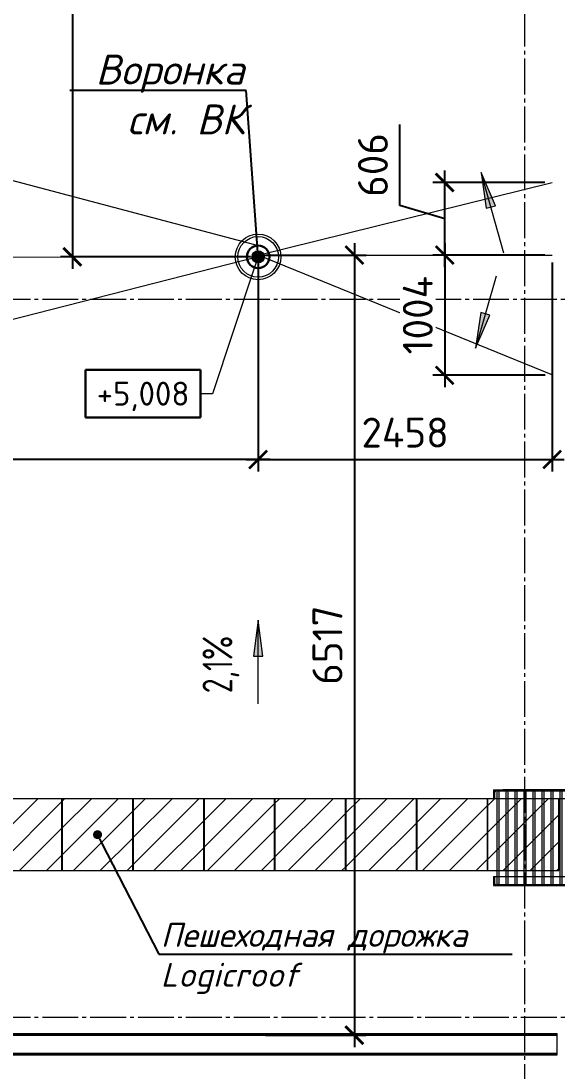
# Model space of a CAD drawing. Header units: millimetres. Extents: x -263990 to 193903, y -164417 to 240530.
# Drawn here: x -115247 to -110767, y -50479 to -41706 of the extents above; entities that cross this region are included whole.
import ezdxf
from ezdxf import colors
from ezdxf.entities.mleader import LeaderData, LeaderLine
from ezdxf.enums import TextEntityAlignment as Align
from ezdxf.math import Vec2, Vec3

# ---------------------------------------------------------------- set-up
doc = ezdxf.new("R2010")
doc.units = ezdxf.units.MM
doc.header["$LTSCALE"] = 20
doc.linetypes.add('CENTER', pattern=[20, 15, -1.7, 1.6, -1.7])
doc.layers.get('0').update_dxf_attribs({"lineweight": 0})
doc.layers.get('Defpoints').update_dxf_attribs({"color": 4})
doc.layers.add('_4-3_ маркировка на кладочных планах АР', color=7, linetype='Continuous')
doc.layers.add('A-ROOF', color=5, linetype='Continuous')
for name, color, linetype, lineweight in [('Высотные отметки', 7, 'Continuous', 9), ('Кровля дорожка', 7, 'Continuous', 18), ('Лестница на кровлю', 7, 'Continuous', 18), ('Линии1', 7, 'Continuous', 30), ('Оси', 7, 'CENTER', 9), ('Размеры', 7, 'Continuous', 9), ('Уклоны в точках', 7, 'Continuous', 9), ('ФЭ парапет', 7, 'Continuous', 18)]:
    doc.layers.add(name, color=color, linetype=linetype, lineweight=lineweight)
doc.layers.add('Сантехнические приборы', color=7, linetype='Continuous', lineweight=18, true_color=0x0080c0)
doc.styles.add('GOST Common_2', font='gost-common.ttf', dxfattribs={"width": 0.9, "height": 250})
doc.styles.add('PDF ISOCPEUR', font='isocpeur.ttf')
doc.styles.add('PDF ISOCPEUR Italic', font='isocpeui.ttf')
doc.dimstyles.new('СПДС размеры', dxfattribs={"dimscale": 100, "dimtxt": 2.5, "dimasz": 1.5, "dimexe": 1, "dimexo": 0.625, "dimgap": 1, "dimtad": 1, "dimdec": 0, "dimtxsty": 'PDF ISOCPEUR', "dimblk": 'ARCHTICK', "dimcen": 2.5, "dimdle": 1, "dimadec": 0, "dimazin": 2, "dimtfac": 0.75, "dimtdec": 0, "dimtmove": 1, "dimatfit": 3, "dimfxl": 1, "dimtfill": 1, "dimtolj": 1, "dimarcsym": 1})

# ---------------------------------------------------------------- blocks, each defined once
blk = doc.blocks.new('*U535')
at = {"layer": 'ФЭ парапет'}
for p, q in [((0, -180.1), (0, 0)), ((14805, 0), (0, 0)), ((14805, -2.6), (0, -2.6)), ((14805, -15), (0, -15)), ((14805, -165.1), (0, -165.1)), ((14805, -177.5), (0, -177.5)), ((14805, -180.1), (0, -180.1))]:
    blk.add_line(p, q, dxfattribs=at)
blk = doc.blocks.new('_ArchTick')
at = {"color": 0, "linetype": 'ByBlock', "const_width": 0.15}
blk.add_lwpolyline([(-0.5, -0.5), (0.5, 0.5)], dxfattribs=at)
blk = doc.blocks.new('*D538')
at = {"layer": 'Defpoints', "color": 0, "transparency": 16777216}
for p in [(-113265.2, -43638), (-110807.5, -43662.1, 25656.1), (-110807.5, -45369.9)]:
    blk.add_point(p, dxfattribs=at)
at = {"layer": 'Размеры', "color": 0, "lineweight": -2, "transparency": 16777216}
for p, q in [((-113265.2, -43700.5), (-113265.2, -45469.9)), ((-110807.5, -43724.6), (-110807.5, -45469.9)), ((-113365.2, -45369.9), (-110707.5, -45369.9))]:
    blk.add_line(p, q, dxfattribs=at)
at = {"layer": 'Размеры', "color": 0, "lineweight": -2, "transparency": 16777216, "xscale": 150, "yscale": 150, "zscale": 150, "rotation": 180}
blk.add_blockref('_ArchTick', (-113265.2, -45369.9), dxfattribs=at)
at = {"layer": 'Размеры', "color": 0, "lineweight": -2, "transparency": 16777216, "xscale": 150, "yscale": 150, "zscale": 150}
blk.add_blockref('_ArchTick', (-110807.5, -45369.9), dxfattribs=at)
at = {"layer": 'Размеры', "color": 0, "lineweight": 20, "transparency": 16777216, "insert": (-112036.3, -45144.9), "char_height": 250, "attachment_point": 5, "style": 'PDF ISOCPEUR', "bg_fill": 3, "box_fill_scale": 1.1, "bg_fill_color": 256, "bg_fill_true_color": 13158600, "bg_fill_transparency": 0}
blk.add_mtext('\\A1;2458', dxfattribs=at)
blk = doc.blocks.new('*D539')
at = {"layer": 'Defpoints', "color": 0, "transparency": 16777216}
for p in [(-113265.2, -43638), (-118705.5, -45027.7), (-118705.5, -45369.9)]:
    blk.add_point(p, dxfattribs=at)
at = {"layer": 'Размеры', "color": 0, "lineweight": -2, "transparency": 16777216}
for p, q in [((-113265.2, -43700.5), (-113265.2, -45469.9)), ((-118705.5, -45090.2), (-118705.5, -45469.9)), ((-113165.2, -45369.9), (-118805.5, -45369.9))]:
    blk.add_line(p, q, dxfattribs=at)
at = {"layer": 'Размеры', "color": 0, "lineweight": -2, "transparency": 16777216, "xscale": 150, "yscale": 150, "zscale": 150, "rotation": 180}
blk.add_blockref('_ArchTick', (-118705.5, -45369.9), dxfattribs=at)
at = {"layer": 'Размеры', "color": 0, "lineweight": -2, "transparency": 16777216, "xscale": 150, "yscale": 150, "zscale": 150}
blk.add_blockref('_ArchTick', (-113265.2, -45369.9), dxfattribs=at)
at = {"layer": 'Размеры', "color": 0, "lineweight": 20, "transparency": 16777216, "insert": (-115985.3, -45144.9), "char_height": 250, "attachment_point": 5, "style": 'PDF ISOCPEUR', "bg_fill": 3, "box_fill_scale": 1.1, "bg_fill_color": 256, "bg_fill_true_color": 13158600, "bg_fill_transparency": 0}
blk.add_mtext('\\A1;5440', dxfattribs=at)
blk = doc.blocks.new('109_Водосточная воронка - Радиус 70-1083720-_О__R_8_390_')
at = {"layer": 'Сантехнические приборы', "color": 7}
for radius in [190.5, 169.9, 50.8]:
    blk.add_circle((0, 0), radius, dxfattribs=at)
blk = doc.blocks.new('*U547')
at = {"layer": 'Кровля дорожка'}
h = blk.add_hatch(dxfattribs=at)
h.set_pattern_fill('ANSI31', color=256, scale=50)
h.paths.add_polyline_path([(0, 0), (0, -600), (600, -600), (600, 0)])
blk.add_lwpolyline([(0, -600), (600, -600), (600, 0), (0, 0)], close=True, dxfattribs=at)
blk = doc.blocks.new('_Dot')
at = {"color": 0, "linetype": 'ByBlock', "lineweight": -2}
blk.add_line((-0.5, 0), (-1, 0), dxfattribs=at)
at = {"color": 0, "linetype": 'ByBlock', "const_width": 0.5}
blk.add_lwpolyline([(-0.25, 0, 1), (0.25, 0, 1)], format="xyb", close=True, dxfattribs=at)
blk = doc.blocks.new('*U549')
at = {"layer": 'Лестница на кровлю', "color": 7}
for points in [[(0, 0), (74.9, 0), (74.9, -3)], [(0, 0), (0, -74.9)], [(973.8, 0), (76, 0)], [(76, 0), (76, -6.1)], [(973.8, -6.1), (973.8, 0)], [(974.9, 0), (1050, 0), (1050, -74.9)], [(974.9, 0), (974.9, -3)], [(3, -74.9), (0, -74.9)], [(5.9, -72), (5.9, -15)], [(18.4, -7), (7, -18.4)], [(7, -18.4), (7, -74.9)], [(1042.8, -74.9), (7, -74.9)], [(72, -6.1), (15, -6.1)], [(34.9, -7), (18.4, -7)], [(27.5, -9.9), (27.7, -9.9), (28.1, -9.9), (29.2, -9.9), (30.5, -9.9), (32, -9.9), (33.7, -9.9), (34.9, -9.9)], [(27.5, -9.9), (27.5, -789.9)], [(34.9, -6.1), (34.9, -9.9)], [(76, -7), (34.9, -7)], [(34.9, -9.9), (1014.9, -9.9)], [(34.9, -9.9), (34.9, -9.9)], [(47.4, -789.9), (47.4, -9.9)], [(977.8, -6.1), (72, -6.1)], [(76, -6.1), (76, -7)], [(102.4, -9.9), (102.4, -789.9)], [(122.5, -789.9), (122.5, -9.9)], [(177.6, -9.9), (177.6, -789.9)], [(197.5, -789.9), (197.5, -9.9)], [(252.5, -9.9), (252.5, -789.9)], [(272.4, -789.9), (272.4, -9.9)], [(327.4, -9.9), (327.4, -789.9)], [(347.5, -789.9), (347.5, -9.9)], [(402.6, -9.9), (402.6, -789.9)], [(422.5, -789.9), (422.5, -9.9)], [(477.5, -9.9), (477.5, -789.9)], [(497.4, -789.9), (497.4, -9.9)], [(552.4, -9.9), (552.4, -789.9)], [(572.5, -789.9), (572.5, -9.9)], [(627.3, -9.9), (627.3, -789.9)], [(647.4, -789.9), (647.4, -9.9)], [(702.5, -9.9), (702.5, -789.9)], [(722.4, -789.9), (722.4, -9.9)], [(777.4, -9.9), (777.4, -789.9)], [(797.5, -789.9), (797.5, -9.9)], [(852.3, -9.9), (852.3, -789.9)], [(872.4, -789.9), (872.4, -9.9)], [(927.5, -9.9), (927.5, -789.9)], [(947.3, -789.9), (947.3, -9.9)], [(973.8, -7), (973.8, -6.1)], [(1014.9, -7), (973.8, -7)], [(1035, -6.1), (977.8, -6.1)], [(1002.4, -9.9), (1002.4, -789.9)], [(1014.9, -9.9), (1014.9, -6.1)], [(1031.6, -7), (1014.9, -7)], [(1014.9, -9.9), (1016.1, -9.9), (1018, -9.9), (1019.5, -9.9), (1020.8, -9.9), (1021.6, -9.9), (1022.3, -9.9), (1022.5, -9.9), (1022.5, -789.9)], [(1042.8, -18.4), (1031.6, -7)], [(1042.8, -74.9), (1042.8, -18.4)], [(1043.9, -15), (1043.9, -72)], [(1050, -74.9), (1046.8, -74.9)], [(0, -724.9), (3, -724.9)], [(0, -724.9), (0, -800)], [(5.9, -785), (5.9, -728.1)], [(7, -724.9), (1042.8, -724.9)], [(7, -724.9), (7, -781.6)], [(7, -781.6), (18.4, -793.1)], [(1031.6, -793.1), (1042.8, -781.6), (1042.8, -724.9)], [(1043.9, -728.1), (1043.9, -785)], [(1046.8, -724.9), (1050, -724.9), (1050, -800)], [(0, -800), (74.9, -800)], [(5.9, -800), (135, -800)], [(15, -793.9), (72, -793.9)], [(18.4, -793.1), (34.9, -793.1)], [(34.9, -789.9), (33.7, -789.9), (32, -789.9), (30.5, -789.9), (29.2, -789.9), (28.1, -789.9), (27.7, -789.9), (27.5, -789.9)], [(34.9, -793.9), (34.9, -789.9), (1014.9, -789.9), (1014.9, -793.9)], [(34.9, -789.9), (34.9, -789.9)], [(34.9, -793.1), (76, -793.1)], [(72, -793.9), (977.8, -793.9)], [(74.9, -800), (74.9, -797.1)], [(76, -793.1), (76, -793.9)], [(76, -793.9), (76, -800)], [(76, -800), (973.8, -800)], [(150.1, -800), (150.1, -800)], [(164.9, -800), (284.9, -800)], [(299.9, -800), (299.9, -800)], [(314.9, -800), (434.9, -800)], [(450, -800), (450, -800)], [(465, -800), (585, -800)], [(600, -800), (600, -800)], [(614.8, -800), (734.9, -800)], [(915, -800), (1043.9, -800)], [(973.8, -793.1), (1014.9, -793.1)], [(973.8, -793.9), (973.8, -793.1)], [(973.8, -800), (973.8, -793.9)], [(974.9, -797.1), (974.9, -800)], [(974.9, -800), (1050, -800)], [(977.8, -793.9), (1035, -793.9)], [(1014.9, -789.9), (1016.1, -789.9), (1018, -789.9), (1019.5, -789.9), (1020.8, -789.9), (1021.6, -789.9), (1022.3, -789.9), (1022.5, -789.9)], [(1014.9, -793.1), (1031.6, -793.1)]]:
    blk.add_lwpolyline(points, dxfattribs=at)
for centre, radius, start, end in [((3.1, -71.9), 3.07, 270.0016, 359.9984), ((15.1, -14.9), 9, 90.00073, 179.99927), ((72.1, -2.9), 3.07, 270.0016, 359.9984), ((977.9, -2.9), 3.07, 180.0016, 269.9984), ((1035.2, -14.8), 9, 0, 90), ((1046.9, -71.9), 3.07, 180.0016, 269.9984), ((3.1, -728), 3.07, 0.0016, 89.9984), ((15.2, -784.8), 9, 180, 270), ((1035.2, -784.8), 9, 270, 360), ((1046.9, -728), 3.07, 90.0016, 179.9984), ((72.1, -797), 3.07, 0.0016, 89.9984), ((977.9, -797), 3.07, 90.0016, 179.9984)]:
    blk.add_arc(centre, radius, start, end, dxfattribs=at)
blk = doc.blocks.new('*D576')
at = {"layer": 'Defpoints', "color": 0, "transparency": 16777216}
for p in [(-113265.2, -43662.1), (-113265.2, -50179.4), (-112460.6, -50179.4)]:
    blk.add_point(p, dxfattribs=at)
at = {"layer": 'Размеры', "color": 0, "lineweight": -2, "transparency": 16777216}
for p, q in [((-112460.6, -43562.1), (-112460.6, -50279.4)), ((-113202.7, -43662.1), (-112360.6, -43662.1)), ((-113202.7, -50179.4), (-112360.6, -50179.4))]:
    blk.add_line(p, q, dxfattribs=at)
at = {"layer": 'Размеры', "color": 0, "lineweight": -2, "transparency": 16777216, "xscale": 150, "yscale": 150, "zscale": 150}
for p, rotation in [((-112460.6, -43662.1), 90), ((-112460.6, -50179.4), 270)]:
    blk.add_blockref('_ArchTick', p, dxfattribs=dict(at, rotation=rotation))
at = {"layer": 'Размеры', "color": 0, "transparency": 16777216, "insert": (-112685.6, -46920.7), "char_height": 250, "attachment_point": 5, "rotation": 90, "style": 'PDF ISOCPEUR', "bg_fill": 3, "box_fill_scale": 1.1, "bg_fill_color": 256, "bg_fill_true_color": 13158600, "bg_fill_transparency": 0}
blk.add_mtext('\\A1;6517', dxfattribs=at)
blk = doc.blocks.new('*D580')
at = {"layer": 'Defpoints', "color": 0, "transparency": 16777216}
for p in [(-114817.7, -37905.7), (-114817.7, -43677.1), (-113265.2, -43677.1)]:
    blk.add_point(p, dxfattribs=at)
at = {"layer": 'Размеры', "color": 0, "lineweight": -2, "transparency": 16777216}
for p, q in [((-114817.7, -37805.7), (-114817.7, -43777.1)), ((-114880.2, -37905.7), (-114917.7, -37905.7)), ((-113327.7, -43677.1), (-114917.7, -43677.1))]:
    blk.add_line(p, q, dxfattribs=at)
at = {"layer": 'Размеры', "color": 0, "lineweight": -2, "transparency": 16777216, "xscale": 150, "yscale": 150, "zscale": 150}
for p, rotation in [((-114817.7, -37905.7), 90), ((-114817.7, -43677.1), 270)]:
    blk.add_blockref('_ArchTick', p, dxfattribs=dict(at, rotation=rotation))
at = {"layer": 'Размеры', "color": 0, "transparency": 16777216, "insert": (-115042.7, -40791.4), "char_height": 250, "attachment_point": 5, "rotation": 90, "style": 'PDF ISOCPEUR', "bg_fill": 3, "box_fill_scale": 1.1, "bg_fill_color": 256, "bg_fill_true_color": 13158600, "bg_fill_transparency": 0}
blk.add_mtext('\\A1;5771', dxfattribs=at)
blk = doc.blocks.new('*D581')
at = {"layer": 'Defpoints', "color": 0, "transparency": 16777216}
for p in [(-110807.5, -43662.1, 25656.1), (-111705.4, -44666.4), (-110802, -44666.4)]:
    blk.add_point(p, dxfattribs=at)
at = {"layer": 'Размеры', "color": 0, "lineweight": -2, "transparency": 16777216}
for p, q in [((-111705.4, -43562.1), (-111705.4, -44766.4)), ((-110870, -43662.1), (-111805.4, -43662.1)), ((-110864.5, -44666.4), (-111805.4, -44666.4))]:
    blk.add_line(p, q, dxfattribs=at)
at = {"layer": 'Размеры', "color": 0, "lineweight": -2, "transparency": 16777216, "xscale": 150, "yscale": 150, "zscale": 150}
for p, rotation in [((-111705.4, -43662.1), 90), ((-111705.4, -44666.4), 270)]:
    blk.add_blockref('_ArchTick', p, dxfattribs=dict(at, rotation=rotation))
at = {"layer": 'Размеры', "color": 0, "transparency": 16777216, "insert": (-111930.4, -44164.3), "char_height": 250, "attachment_point": 5, "rotation": 90, "style": 'PDF ISOCPEUR', "bg_fill": 3, "box_fill_scale": 1.1, "bg_fill_color": 256, "bg_fill_true_color": 13158600, "bg_fill_transparency": 0}
blk.add_mtext('\\A1;1004', dxfattribs=at)
blk = doc.blocks.new('*D586')
at = {"layer": 'Defpoints', "color": 0, "transparency": 16777216}
for p in [(-111705.4, -43056.1), (-110807.5, -43056.1, 25656.1), (-110807.5, -43662.1, 25656.1)]:
    blk.add_point(p, dxfattribs=at)
at = {"layer": 'Размеры', "color": 0, "lineweight": -2, "transparency": 16777216}
for p, q in [((-112080.4, -43246.6), (-112080.4, -42571.6)), ((-111705.4, -43762.1), (-111705.4, -42956.1)), ((-110870, -43056.1), (-111805.4, -43056.1)), ((-111705.4, -43359.1), (-112080.4, -43246.6)), ((-110870, -43662.1), (-111805.4, -43662.1))]:
    blk.add_line(p, q, dxfattribs=at)
at = {"layer": 'Размеры', "color": 0, "lineweight": -2, "transparency": 16777216, "xscale": 150, "yscale": 150, "zscale": 150}
for p, rotation in [((-111705.4, -43056.1), 90), ((-111705.4, -43662.1), 270)]:
    blk.add_blockref('_ArchTick', p, dxfattribs=dict(at, rotation=rotation))
at = {"layer": 'Размеры', "color": 0, "transparency": 16777216, "insert": (-112305.4, -42909.1), "char_height": 250, "attachment_point": 5, "rotation": 90, "style": 'PDF ISOCPEUR', "bg_fill": 3, "box_fill_scale": 1.1, "bg_fill_color": 256, "bg_fill_true_color": 13158600, "bg_fill_transparency": 0}
blk.add_mtext('\\A1;606', dxfattribs=at)
blk = doc.blocks.new('ОТМ')
at = {"layer": 'Высотные отметки', "lineweight": 30, "transparency": 16777216}
for p, q in [((-598, -259), (-598, 241)), ((-598, 241), (602, 241)), ((602, 241), (602, -259)), ((602, -259), (-598, -259))]:
    blk.add_line(p, q, dxfattribs=at)
at = {"layer": 'Высотные отметки', "transparency": 16777216, "style": 'PDF ISOCPEUR', "flags": 8}
blk.add_attdef('ОТМ', text='', height=250, dxfattribs=at).set_placement((2, -9), align=Align.MIDDLE_CENTER)

msp = doc.modelspace()

# ---------------------------------------------------------------- hatches: boundary and pattern name
at = {"layer": 'Размеры', "lineweight": 20}
msp.add_hatch(color=7, dxfattribs=at).paths.add_polyline_path([(-113265.17684, -46712.22784), (-113304.67259, -47012.22784), (-113225.68109, -47012.22784)], flags=0)
at = {"layer": 'Уклоны в точках', "lineweight": 20}
msp.add_hatch(color=7, dxfattribs=at).paths.add_polyline_path([(-111401.69051, -42971.71814), (-111357.70915, -43271.09341), (-111281.72375, -43249.50923)], flags=0)

# ---------------------------------------------------------------- linework, layer by layer
at = {"color": 7, "lineweight": 9, "elevation": 25707.30961}
msp.add_lwpolyline([(-118705.51821, -42141.68248), (-113252.62382, -43583.43559)], dxfattribs=at)
at = {"layer": 'Оси', "color": 7, "lineweight": 5}
for p, q in [((-111036.88926, -54320.53519), (-111036.88926, -37595.41866)), ((-129068.41441, -44029.36437), (-79912.2678, -44029.36437)), ((-129068.41441, -50029.36437), (-79912.2678, -50029.36437))]:
    msp.add_line(p, q, dxfattribs=at)
at = {"layer": 'Размеры', "color": 7, "lineweight": 20}
for p, q in [((-113265.17684, -46712.22784), (-113304.67259, -47012.22784)), ((-113225.68109, -47012.22784), (-113265.17684, -46712.22784)), ((-113265.17684, -47412.22784), (-113265.17684, -46712.22784)), ((-113304.67259, -47012.22784), (-113225.68109, -47012.22784))]:
    msp.add_line(p, q, dxfattribs=at)
at = {"layer": 'Уклоны в точках', "color": 7, "lineweight": 20}
for p, q in [((-111401.69051, -42971.71814, -3508.9148), (-111357.70915, -43271.09341, -3508.9148)), ((-111281.72375, -43249.50923, -3508.9148), (-111401.69051, -42971.71814, -3508.9148)), ((-111357.70915, -43271.09341, -3508.9148), (-111281.72375, -43249.50923, -3508.9148))]:
    msp.add_line(p, q, dxfattribs=at)

# ---------------------------------------------------------------- block references
at = {"layer": 'A-ROOF'}
for p in [(-115499.43298, -48204.30794), (-114906.93555, -48204.30794), (-114314.43812, -48204.30794), (-113721.94069, -48204.30794), (-113129.44326, -48204.30794), (-112536.94584, -48204.30794), (-111944.44841, -48204.30794), (-111351.95098, -48204.30794)]:
    msp.add_blockref('*U547', p, dxfattribs=at)
at = {"layer": 'Лестница на кровлю'}
msp.add_blockref('*U549', (-111296.96006, -48129.32406), dxfattribs=at)
at = {"layer": 'ФЭ парапет', "xscale": -1}
msp.add_blockref('*U535', (-110766.88926, -50164.36437), dxfattribs=at)

# ---------------------------------------------------------------- texts
at = {"layer": 'Размеры', "color": 7, "lineweight": 20, "insert": (-113729.7582, -47322.19431), "char_height": 250, "width": 7627.6246254, "attachment_point": 1, "rotation": 89.999999995, "line_spacing_factor": 1.022761, "style": 'GOST Common_2'}
msp.add_mtext('2,1%', dxfattribs=at)

# ---------------------------------------------------------------- leaders
at = {"layer": '_4-3_ маркировка на кладочных планах АР'}
ml = msp.add_multileader_mtext('Standard', dxfattribs=at)
ml.set_content('Пешеходная дорожка\\PLogicroof', color=256, style='PDF ISOCPEUR Italic')
ml.set_leader_properties()
ml.set_arrow_properties(name='DOT')
ml.build(insert=Vec2(0, 0))
ml.multileader.update_dxf_attribs({"text_left_attachment_type": 6, "text_right_attachment_type": 6, "dogleg_length": 0.36, "arrow_head_size": 75})
ctx = ml.context
ctx.base_point, ctx.char_height, ctx.arrow_head_size, ctx.landing_gap_size, ctx.plane_origin = Vec3(-114094.10069, -49501.44023, -25656.07846), 200, 75, 15, Vec3(-121963.1555, -48579.19204, -25656.07846)
ctx.left_attachment, ctx.right_attachment = 6, 6
notes = []
notes.append((ctx, [(0, (1, 1, 0), (-114094.46069, -49501.44023, -25656.07846), (1, 0), 0.36, [(0, [(-114606.93555, -48504.30794, -25656.07846)], 0, [])])]))
ctx.mtext.insert, ctx.mtext.flow_direction = Vec3(-114079.10069, -49241.44023, -25656.07846), 5
for ctx, leaders in notes:
    for number, flags, end, landing, length, lines in leaders:
        leader = LeaderData()
        leader.index, (leader.has_last_leader_line, leader.has_dogleg_vector, leader.attachment_direction) = number, flags
        leader.last_leader_point, leader.dogleg_vector, leader.dogleg_length = Vec3(end), Vec3(landing), length
        for number, points, colour, breaks in lines:
            line = LeaderLine()
            line.index, line.vertices, line.color, line.breaks = number, Vec3.list(points), colors.encode_raw_color(colour), breaks
            leader.lines.append(line)
        ctx.leaders.append(leader)

# ---------------------------------------------------------------- next in the draw order: dimensions: what is measured, and where the dimension line sits
at = {"layer": 'Размеры', "color": 7, "lineweight": 20}
dim = msp.add_linear_dim(base=(-110807.48125, -45369.89072), p1=(-113265.17684, -43638.02958), p2=(-110807.48125, -43662.11906, 25656.07846), dimstyle='СПДС размеры', dxfattribs=at)
dim.commit()
dim.dimension.update_dxf_attribs({"geometry": '*D538', "text_midpoint": (-112036.32905, -45144.89072)})

# ---------------------------------------------------------------- next in the draw order: hatches: boundary and pattern name
at = {"layer": 'Уклоны в точках', "lineweight": 20}
msp.add_hatch(color=7, dxfattribs=at).paths.add_polyline_path([(-111447.25634, -44440.71676), (-111327.28958, -44162.92567), (-111403.27497, -44141.34149)], flags=0)

# ---------------------------------------------------------------- next in the draw order: linework, layer by layer
at = {"layer": 'Уклоны в точках', "color": 7}
for p, q in [((-111210.4177, -43645.0789, -3508.9148), (-111401.69051, -42971.71814, -3508.9148)), ((-111276.50058, -43839.58469, -32673.90806), (-111447.25634, -44440.71676, -32673.90806))]:
    msp.add_line(p, q, dxfattribs=at)
at = {"layer": 'Уклоны в точках', "color": 7, "lineweight": 20}
for p, q in [((-111403.27497, -44141.34149, -32673.90806), (-111447.25634, -44440.71676, -32673.90806)), ((-111447.25634, -44440.71676, -32673.90806), (-111327.28958, -44162.92567, -32673.90806)), ((-111327.28958, -44162.92567, -32673.90806), (-111403.27497, -44141.34149, -32673.90806))]:
    msp.add_line(p, q, dxfattribs=at)

# ---------------------------------------------------------------- next in the draw order: dimensions: what is measured, and where the dimension line sits
at = {"layer": 'Размеры', "color": 7, "lineweight": 20}
dim = msp.add_linear_dim(base=(-118705.51821, -45369.89072), p1=(-113265.17684, -43638.02958), p2=(-118705.51821, -45027.71135), dimstyle='СПДС размеры', dxfattribs=at)
dim.commit()
dim.dimension.update_dxf_attribs({"geometry": '*D539', "text_midpoint": (-115985.34752, -45144.89072)})

# ---------------------------------------------------------------- next in the draw order: hatches: boundary and pattern name
at = {"layer": 'Высотные отметки', "lineweight": 20}
h = msp.add_hatch(color=7, dxfattribs=at)
edge = h.paths.add_edge_path(flags=0)
edge.add_arc((-113265.17684, -43677.11906), 40, -0.000000005, 359.999999995)

# ---------------------------------------------------------------- next in the draw order: linework, layer by layer
at = {"color": 7, "lineweight": 9}
for p, q in [((-113265.17684, -43662.11906, 25656.07846), (-110807.48125, -43056.11906, 25656.07846)), ((-110802.00687, -44665.39651), (-113265.17684, -43662.11906, 25656.07846))]:
    msp.add_line(p, q, dxfattribs=at)
for points in [[(-113265.17684, -43677.11906), (-118705.51821, -45066.80083), (-123168.40014, -43694.86309), (-125588.16062, -44771.61517)], [(-113265.17684, -43677.11906), (-123168.40014, -43694.86309)]]:
    msp.add_lwpolyline(points, dxfattribs=at)
at = {"color": 7, "lineweight": 9, "elevation": 25656.07846}
msp.add_lwpolyline([(-113265.17684, -43662.11906), (-110807.48125, -43662.11906)], dxfattribs=at)
at = {"layer": 'Высотные отметки', "color": 7, "lineweight": 20}
msp.add_circle((-113265.17684, -43677.11906), 40, dxfattribs=at)
at = {"layer": 'Линии1', "color": 7}
msp.add_circle((-113265.17684, -43677.11906, 25656.07846), 94.52074, dxfattribs=at)

# ---------------------------------------------------------------- next in the draw order: block references
at = {"layer": 'Сантехнические приборы', "color": 7, "rotation": 179.4695112825543}
msp.add_blockref('109_Водосточная воронка - Радиус 70-1083720-_О__R_8_390_', (-113265.17684, -43677.11906, 25656.07846), dxfattribs=at)

# ---------------------------------------------------------------- next in the draw order: leaders
at = {"layer": '_4-3_ маркировка на кладочных планах АР'}
ml = msp.add_multileader_mtext('Standard', dxfattribs=at)
ml.set_content('Воронка\\Pсм. ВК', color=256, style='PDF ISOCPEUR Italic')
ml.set_leader_properties()
ml.set_arrow_properties(name='DOT')
ml.build(insert=Vec2(0, 0))
ml.multileader.update_dxf_attribs({"text_left_attachment_type": 6, "text_right_attachment_type": 6, "dogleg_length": 0.36, "arrow_head_size": 75})
ctx = ml.context
ctx.base_point, ctx.char_height, ctx.arrow_head_size, ctx.landing_gap_size, ctx.plane_origin = Vec3(-114679.07575, -42287.19635), 250, 75, 15, Vec3(-113265.17684, -43677.11906)
ctx.left_attachment, ctx.right_attachment, ctx.text_align_type = 6, 6, 2
notes = []
notes.append((ctx, [(1, (1, 1, 0), (-113363.86727, -42287.19635), (-1, 0), 0.36, [(0, [(-113265.17684, -43677.11906)], 0, [])])]))
ctx.mtext.insert, ctx.mtext.alignment, ctx.mtext.flow_direction = Vec3(-113379.22727, -41987.19635), 3, 5
for ctx, leaders in notes:
    for number, flags, end, landing, length, lines in leaders:
        leader = LeaderData()
        leader.index, (leader.has_last_leader_line, leader.has_dogleg_vector, leader.attachment_direction) = number, flags
        leader.last_leader_point, leader.dogleg_vector, leader.dogleg_length = Vec3(end), Vec3(landing), length
        for number, points, colour, breaks in lines:
            line = LeaderLine()
            line.index, line.vertices, line.color, line.breaks = number, Vec3.list(points), colors.encode_raw_color(colour), breaks
            leader.lines.append(line)
        ctx.leaders.append(leader)

# ---------------------------------------------------------------- next in the draw order: dimensions: what is measured, and where the dimension line sits
at = {"layer": 'Размеры'}
for base, p1, p2, picture, middle in [((-112460.62209, -50179.36437), (-113265.17684, -43662.11906), (-113265.17684, -50179.36437), '*D576', (-112685.62209, -46920.74172)), ((-111705.36802, -44666.39651), (-110807.48125, -43662.11906, 25656.07846), (-110802.00687, -44666.39651), '*D581', (-111930.36802, -44164.25779))]:
    dim = msp.add_linear_dim(base=base, p1=p1, p2=p2, angle=90, dimstyle='СПДС размеры', dxfattribs=at)
    dim.commit()
    dim.dimension.update_dxf_attribs({"geometry": picture, "text_midpoint": middle})

# ---------------------------------------------------------------- next in the draw order: dimensions: what is measured, and where the dimension line sits
for base, p1, p2, picture, middle in [((-114817.73311, -43677.11906), (-114817.73311, -37905.68635), (-113265.17684, -43677.11906), '*D580', (-115042.73311, -40791.40271)), ((-111705.36802, -43056.11906), (-110807.48125, -43662.11906, 25656.07846), (-110807.48125, -43056.11906, 25656.07846), '*D586', (-112305.36802, -43146.61906))]:
    dim = msp.add_linear_dim(base=base, p1=p1, p2=p2, angle=90, dimstyle='СПДС размеры', dxfattribs=at)
    dim.commit()
    dim.dimension.update_dxf_attribs({"geometry": picture, "text_midpoint": middle})

# ---------------------------------------------------------------- next in the draw order: leaders
at = {"layer": 'Высотные отметки'}
ml = msp.add_multileader_block('Standard', dxfattribs=at)
ml.set_content('ОТМ', color=256, scale=0.8)
ml.set_attribute('ОТМ', '+5,008', width=0)
ml.set_leader_properties(color=256, linetype='ByLayer', lineweight=18)
ml.set_arrow_properties(name='DOT')
ml.build(insert=Vec2(0, 0))
ml.multileader.update_dxf_attribs({"text_left_attachment_type": 6, "text_right_attachment_type": 6, "dogleg_length": 100, "arrow_head_size": 100})
ctx = ml.context
ctx.base_point, ctx.char_height, ctx.arrow_head_size, ctx.landing_gap_size, ctx.plane_origin = Vec3(-114706.09135, -44820.02692, 25635.10668), 300, 100, 0.09, Vec3(-112634.97618, -43378.64413, 25635.10668)
ctx.left_attachment, ctx.right_attachment = 6, 6
notes = []
notes.append((ctx, [(0, (1, 1, 0), (-113646.09135, -44820.02692, 25635.10668), (-1, 0), 100, [(0, [(-113265.17684, -43677.11906, 25635.10668)], 0, [])])]))
ctx.block.insert = Vec3(-114227.92817, -44812.54292, 25635.10668)
for ctx, leaders in notes:
    for number, flags, end, landing, length, lines in leaders:
        leader = LeaderData()
        leader.index, (leader.has_last_leader_line, leader.has_dogleg_vector, leader.attachment_direction) = number, flags
        leader.last_leader_point, leader.dogleg_vector, leader.dogleg_length = Vec3(end), Vec3(landing), length
        for number, points, colour, breaks in lines:
            line = LeaderLine()
            line.index, line.vertices, line.color, line.breaks = number, Vec3.list(points), colors.encode_raw_color(colour), breaks
            leader.lines.append(line)
        ctx.leaders.append(leader)

doc.saveas('drawing.dxf')
